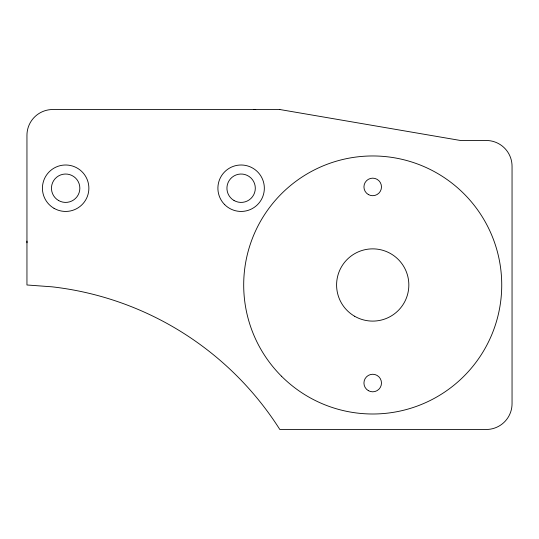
<?xml version="1.0" encoding="UTF-8"?>
<svg xmlns="http://www.w3.org/2000/svg" width="539" height="539" viewBox="0 0 539 539"><rect width="100%" height="100%" fill="white"/><g stroke="black" fill="none" stroke-linecap="round" stroke-linejoin="round"><path stroke-width="0.81" d="M254.017 109.518A25.805 25.805 0 0 1 255.702 109.572M27.004 242.799A25.805 25.805 0 0 1 26.95 241.115M279.822 109.518L52.755 109.518A25.805 25.805 0 0 0 26.95 135.323L26.95 284.983L52.128 286.829A311.576 311.576 0 0 1 279.822 429.482L486.245 429.482A25.805 25.805 0 0 0 512.05 403.677L512.05 166.288A25.805 25.805 0 0 0 486.245 140.484L460.441 140.484L279.822 109.518M54.041 208.33A23.224 23.224 0 0 0 88.874 188.219A23.224 23.224 0 0 0 54.041 168.107A23.224 23.224 0 0 0 54.041 208.33M224.696 204.638A23.224 23.224 0 0 0 263.551 194.229A23.224 23.224 0 0 0 235.105 165.79A23.224 23.224 0 0 0 224.696 204.638M281.486 376.209A129.016 129.016 0 0 0 497.335 318.374A129.016 129.016 0 0 0 339.321 160.359A129.016 129.016 0 0 0 281.486 376.209M234.02 200.508A14.189 14.189 0 0 0 255.311 188.219A14.189 14.189 0 0 0 234.02 175.93A14.189 14.189 0 0 0 234.02 200.508M58.556 200.508A14.189 14.189 0 0 0 79.846 188.219A14.189 14.189 0 0 0 58.556 175.93A14.189 14.189 0 0 0 58.556 200.508M368.326 390.634A8.772 8.772 0 0 0 381.484 383.034A8.772 8.772 0 0 0 368.326 375.434A8.772 8.772 0 0 0 368.326 390.634M368.326 194.525A8.772 8.772 0 0 0 381.484 186.932A8.772 8.772 0 0 0 368.326 179.332A8.772 8.772 0 0 0 368.326 194.525M354.649 316.265A36.126 36.126 0 0 0 408.838 284.983A36.126 36.126 0 0 0 354.649 253.701A36.126 36.126 0 0 0 354.649 316.265"/></g></svg>
